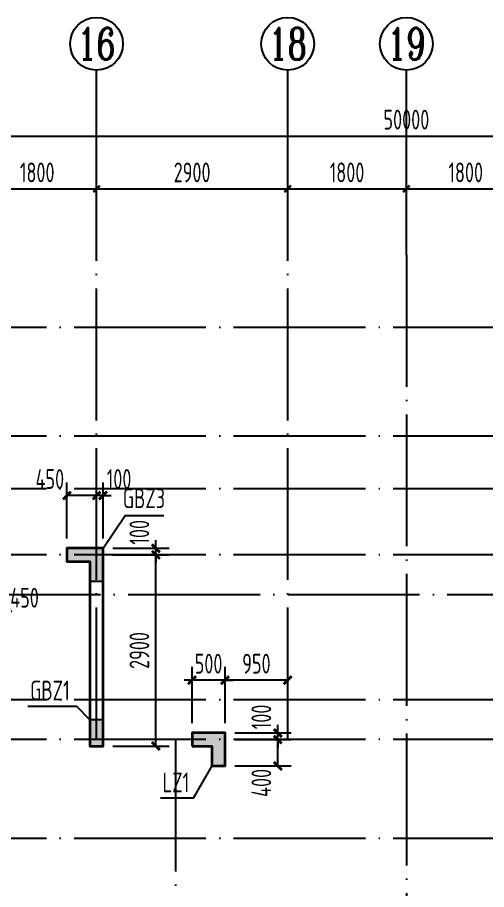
# Model space of a CAD drawing. Extents: x -1712635 to -854203, y -534641 to -21985.
# Drawn here: x -1342789 to -1335674, y -357859 to -344634 of the extents above; entities that cross this region are included whole.
import ezdxf
from ezdxf.enums import TextEntityAlignment as Align

# ---------------------------------------------------------------- set-up
doc = ezdxf.new("R2010")
doc.units = 0
doc.header["$LTSCALE"] = 1000
doc.linetypes.add('DOTE', pattern=[2.42, 2, -0.2, 0.02, -0.2])
doc.layers.get('0').update_dxf_attribs({"linetype": 'CONTINUOUS'})
doc.layers.get('Defpoints').update_dxf_attribs({"linetype": 'CONTINUOUS'})
for name, color, linetype in [('A-AXIS', 1, 'CONTINUOUS'), ('A-DOTE', 10, 'DOTE'), ('AXIS_NUM', 7, 'CONTINUOUS'), ('S-Q墙实线', 6, 'CONTINUOUS'), ('S-Q墙标注', 3, 'CONTINUOUS'), ('S-X详图填充', 252, 'CONTINUOUS'), ('S-X详图实线', 4, 'CONTINUOUS'), ('S-Y一般标注', 3, 'CONTINUOUS'), ('S-Z柱实线', 6, 'CONTINUOUS'), ('S-Z柱编号', 6, 'CONTINUOUS')]:
    doc.layers.add(name, color=color, linetype=linetype)
doc.styles.add('TSSD_Axis', font='complex.shx', dxfattribs={"width": 0.7, "bigfont": 'hztxt.shx'})
doc.styles.add('TSSD_DIMENSION', font='Tssdeng.shx', dxfattribs={"width": 0.7, "bigfont": 'tssdchn.shx'})
doc.styles.add('TSSD_REIN', font='tssdeng.shx', dxfattribs={"width": 0.7, "height": 300, "bigfont": 'tssdchn.shx'})
doc.styles.add('结构文字', font='zstxt.shx', dxfattribs={"width": 0.7, "bigfont": 'zshz.shx'})
doc.dimstyles.new('STRUCK', dxfattribs={"dimtxt": 400, "dimasz": 121, "dimexe": 200, "dimexo": 150, "dimgap": 115, "dimtad": 1, "dimdec": 0, "dimdsep": 46, "dimtxsty": '结构文字', "dimblk": 'ARCHTICK', "dimcen": 400, "dimclrd": 3, "dimclre": 3, "dimclrt": 7, "dimadec": 0, "dimazin": 0, "dimtfac": 1, "dimtdec": 0, "dimtix": 1, "dimtmove": 2, "dimatfit": 3, "dimldrblk": '_DIMX', "dimfxl": 0, "dimtolj": 1, "dimtzin": 0, "dimarcsym": 0})
doc.dimstyles.new('TSSD_100_100', dxfattribs={"dimtxt": 300, "dimasz": 100, "dimexe": 100, "dimexo": 250, "dimgap": 100, "dimtad": 1, "dimdec": 0, "dimzin": 0, "dimdsep": 46, "dimtxsty": 'TSSD_DIMENSION', "dimblk": 'ARCHTICK', "dimcen": 0, "dimdle": 100, "dimclrt": 7, "dimadec": 0, "dimazin": 0, "dimtfac": 1, "dimtdec": 0, "dimtix": 1, "dimtmove": 2, "dimatfit": 3, "dimldrblk": 'ARCHTICK', "dimfxl": 0, "dimtolj": 1, "dimtzin": 0, "dimarcsym": 0})

# ---------------------------------------------------------------- blocks, each defined once
blk = doc.blocks.new('ts_axno')
at = {"color": 0, "linetype": 'ByBlock', "lineweight": -2}
blk.add_circle((0, 0), 0.5, dxfattribs=at)
at = {"color": 0, "linetype": 'ByBlock', "lineweight": -2, "style": 'TSSD_Axis', "width": 0.7}
blk.add_attdef('A', text='', height=0.6, dxfattribs=at).set_placement((0, 0), align=Align.MIDDLE_CENTER)
blk = doc.blocks.new('_ArchTick')
at = {"color": 0, "const_width": 0.35}
blk.add_lwpolyline([(-0.5, -0.5), (0.5, 0.5)], dxfattribs=at)
blk = doc.blocks.new('*D125')
at = {"layer": 'Defpoints', "color": 0}
for p in [(24900, 19250), (23100, 18250), (24900, 18250)]:
    blk.add_point(p, dxfattribs=at)
at = {"layer": 'S-Y一般标注', "color": 0, "lineweight": -2}
for p, q in [((23100, 18500), (23100, 19350)), ((24900, 18500), (24900, 19350)), ((23000, 19250), (25000, 19250))]:
    blk.add_line(p, q, dxfattribs=at)
at = {"layer": 'S-Y一般标注', "color": 0, "lineweight": -2, "xscale": 100, "yscale": 100, "zscale": 100, "rotation": 180}
blk.add_blockref('_ArchTick', (23100, 19250), dxfattribs=at)
at = {"layer": 'S-Y一般标注', "color": 0, "lineweight": -2, "xscale": 100, "yscale": 100, "zscale": 100}
blk.add_blockref('_ArchTick', (24900, 19250), dxfattribs=at)
at = {"layer": 'S-Y一般标注', "color": 7, "insert": (24000, 19500), "char_height": 300, "attachment_point": 5, "style": 'TSSD_DIMENSION'}
blk.add_mtext('\\A1;1800', dxfattribs=at)
blk = doc.blocks.new('*D126')
at = {"layer": 'Defpoints', "color": 0}
for p in [(27800, 19250), (24900, 18250), (27800, 18250)]:
    blk.add_point(p, dxfattribs=at)
at = {"layer": 'S-Y一般标注', "color": 0, "lineweight": -2}
for p, q in [((24900, 18500), (24900, 19350)), ((27800, 18500), (27800, 19350)), ((24800, 19250), (27900, 19250))]:
    blk.add_line(p, q, dxfattribs=at)
at = {"layer": 'S-Y一般标注', "color": 0, "lineweight": -2, "xscale": 100, "yscale": 100, "zscale": 100, "rotation": 180}
blk.add_blockref('_ArchTick', (24900, 19250), dxfattribs=at)
at = {"layer": 'S-Y一般标注', "color": 0, "lineweight": -2, "xscale": 100, "yscale": 100, "zscale": 100}
blk.add_blockref('_ArchTick', (27800, 19250), dxfattribs=at)
at = {"layer": 'S-Y一般标注', "color": 7, "insert": (26350, 19500), "char_height": 300, "attachment_point": 5, "style": 'TSSD_DIMENSION'}
blk.add_mtext('\\A1;2900', dxfattribs=at)
blk = doc.blocks.new('*D127')
at = {"layer": 'Defpoints', "color": 0}
for p in [(29600, 19250), (27800, 18250), (29600, 18250)]:
    blk.add_point(p, dxfattribs=at)
at = {"layer": 'S-Y一般标注', "color": 0, "lineweight": -2}
for p, q in [((27800, 18500), (27800, 19350)), ((29600, 18500), (29600, 19350)), ((27700, 19250), (29700, 19250))]:
    blk.add_line(p, q, dxfattribs=at)
at = {"layer": 'S-Y一般标注', "color": 0, "lineweight": -2, "xscale": 100, "yscale": 100, "zscale": 100, "rotation": 180}
blk.add_blockref('_ArchTick', (27800, 19250), dxfattribs=at)
at = {"layer": 'S-Y一般标注', "color": 0, "lineweight": -2, "xscale": 100, "yscale": 100, "zscale": 100}
blk.add_blockref('_ArchTick', (29600, 19250), dxfattribs=at)
at = {"layer": 'S-Y一般标注', "color": 7, "insert": (28700, 19500), "char_height": 300, "attachment_point": 5, "style": 'TSSD_DIMENSION'}
blk.add_mtext('\\A1;1800', dxfattribs=at)
blk = doc.blocks.new('*D128')
at = {"layer": 'Defpoints', "color": 0}
for p in [(31400, 19250), (29600, 18250), (31400, 18250)]:
    blk.add_point(p, dxfattribs=at)
at = {"layer": 'S-Y一般标注', "color": 0, "lineweight": -2}
for p, q in [((29600, 18500), (29600, 19350)), ((31400, 18500), (31400, 19350)), ((29500, 19250), (31500, 19250))]:
    blk.add_line(p, q, dxfattribs=at)
at = {"layer": 'S-Y一般标注', "color": 0, "lineweight": -2, "xscale": 100, "yscale": 100, "zscale": 100, "rotation": 180}
blk.add_blockref('_ArchTick', (29600, 19250), dxfattribs=at)
at = {"layer": 'S-Y一般标注', "color": 0, "lineweight": -2, "xscale": 100, "yscale": 100, "zscale": 100}
blk.add_blockref('_ArchTick', (31400, 19250), dxfattribs=at)
at = {"layer": 'S-Y一般标注', "color": 7, "insert": (30500, 19500), "char_height": 300, "attachment_point": 5, "style": 'TSSD_DIMENSION'}
blk.add_mtext('\\A1;1800', dxfattribs=at)
blk = doc.blocks.new('*D139')
at = {"layer": 'Defpoints', "color": 0}
for p in [(54600, 20050), (4600, 18250), (54600, 18250)]:
    blk.add_point(p, dxfattribs=at)
at = {"layer": 'S-Y一般标注', "color": 0, "lineweight": -2}
for p, q in [((4600, 18500), (4600, 20150)), ((54600, 18500), (54600, 20150)), ((4500, 20050), (54700, 20050))]:
    blk.add_line(p, q, dxfattribs=at)
at = {"layer": 'S-Y一般标注', "color": 0, "lineweight": -2, "xscale": 100, "yscale": 100, "zscale": 100, "rotation": 180}
blk.add_blockref('_ArchTick', (4600, 20050), dxfattribs=at)
at = {"layer": 'S-Y一般标注', "color": 0, "lineweight": -2, "xscale": 100, "yscale": 100, "zscale": 100}
blk.add_blockref('_ArchTick', (54600, 20050), dxfattribs=at)
at = {"layer": 'S-Y一般标注', "color": 7, "insert": (29600, 20300), "char_height": 300, "attachment_point": 5, "style": 'TSSD_DIMENSION'}
blk.add_mtext('\\A1;50000', dxfattribs=at)
blk = doc.blocks.new('*D2282')
at = {"layer": 'Defpoints', "color": 0}
for p in [(-1341490, -352784), (-1340690, -352784), (-1341490, -355684)]:
    blk.add_point(p, dxfattribs=at)
at = {"layer": 'S-Q墙标注', "color": 3, "lineweight": -2}
for p, q in [((-1341340, -352784), (-1340490, -352784)), ((-1340690, -355684), (-1340690, -352784)), ((-1341340, -355684), (-1340490, -355684))]:
    blk.add_line(p, q, dxfattribs=at)
at = {"layer": 'S-Q墙标注', "color": 3, "lineweight": -2, "xscale": 121, "yscale": 121, "zscale": 121}
for p, rotation in [((-1340690, -352784), 90), ((-1340690, -355684), 270)]:
    blk.add_blockref('_ArchTick', p, dxfattribs=dict(at, rotation=rotation))
at = {"layer": 'S-Q墙标注', "color": 7, "insert": (-1340940, -354234), "char_height": 300, "attachment_point": 5, "rotation": 90, "style": 'TSSD_REIN'}
blk.add_mtext('\\A1;2900', dxfattribs=at)
blk = doc.blocks.new('_DIMX')
blk.add_line((-150, 0), (150, 0))
at = {"const_width": 50}
blk.add_lwpolyline([(-70, -70), (70, 70)], dxfattribs=at)
blk = doc.blocks.new('*D2283')
at = {"layer": 'Defpoints', "color": 0}
for p in [(-1341490, -352684), (-1340690, -352684), (-1341490, -352784)]:
    blk.add_point(p, dxfattribs=at)
at = {"layer": 'S-Q墙标注', "color": 3, "lineweight": -2}
for p, q in [((-1340690, -352684), (-1340690, -352563)), ((-1341340, -352684), (-1340490, -352684)), ((-1340690, -352784), (-1340690, -352684)), ((-1341340, -352784), (-1340490, -352784)), ((-1340690, -352784), (-1340690, -352905))]:
    blk.add_line(p, q, dxfattribs=at)
at = {"layer": 'S-Q墙标注', "color": 3, "lineweight": -2, "xscale": 121, "yscale": 121, "zscale": 121}
for p, rotation in [((-1340690, -352684), 270), ((-1340690, -352784), 90)]:
    blk.add_blockref('_ArchTick', p, dxfattribs=dict(at, rotation=rotation))
at = {"layer": 'S-Q墙标注', "color": 7, "insert": (-1340940, -352442), "char_height": 300, "attachment_point": 5, "rotation": 90, "style": 'TSSD_REIN'}
blk.add_mtext('\\A1;100', dxfattribs=at)
blk = doc.blocks.new('*D2284')
at = {"layer": 'Defpoints', "color": 0}
for p in [(-1341590, -351884), (-1341590, -352684), (-1341490, -352684)]:
    blk.add_point(p, dxfattribs=at)
at = {"layer": 'S-Q墙标注', "color": 3, "lineweight": -2}
for p, q in [((-1341590, -352534), (-1341590, -351684)), ((-1341490, -352534), (-1341490, -351684)), ((-1341590, -351884), (-1341711, -351884)), ((-1341490, -351884), (-1341590, -351884)), ((-1341490, -351884), (-1341369, -351884))]:
    blk.add_line(p, q, dxfattribs=at)
at = {"layer": 'S-Q墙标注', "color": 3, "lineweight": -2, "xscale": 121, "yscale": 121, "zscale": 121}
blk.add_blockref('_ArchTick', (-1341590, -351884), dxfattribs=at)
at = {"layer": 'S-Q墙标注', "color": 3, "lineweight": -2, "xscale": 121, "yscale": 121, "zscale": 121, "rotation": 180}
blk.add_blockref('_ArchTick', (-1341490, -351884), dxfattribs=at)
at = {"layer": 'S-Q墙标注', "color": 7, "insert": (-1341248, -351634), "char_height": 300, "attachment_point": 5, "style": 'TSSD_REIN'}
blk.add_mtext('\\A1;100', dxfattribs=at)
blk = doc.blocks.new('*D2285')
at = {"layer": 'Defpoints', "color": 0}
for p in [(-1342040, -351884), (-1342040, -352684), (-1341590, -352684)]:
    blk.add_point(p, dxfattribs=at)
at = {"layer": 'S-Q墙标注', "color": 3, "lineweight": -2}
for p, q in [((-1342040, -352534), (-1342040, -351684)), ((-1341590, -352534), (-1341590, -351684)), ((-1341590, -351884), (-1342040, -351884))]:
    blk.add_line(p, q, dxfattribs=at)
at = {"layer": 'S-Q墙标注', "color": 3, "lineweight": -2, "xscale": 121, "yscale": 121, "zscale": 121, "rotation": 180}
blk.add_blockref('_ArchTick', (-1342040, -351884), dxfattribs=at)
at = {"layer": 'S-Q墙标注', "color": 3, "lineweight": -2, "xscale": 121, "yscale": 121, "zscale": 121}
blk.add_blockref('_ArchTick', (-1341590, -351884), dxfattribs=at)
at = {"layer": 'S-Q墙标注', "color": 7, "insert": (-1342298, -351634), "char_height": 300, "attachment_point": 5, "style": 'TSSD_REIN'}
blk.add_mtext('\\A1;450', dxfattribs=at)
blk = doc.blocks.new('*D2286')
at = {"layer": 'Defpoints', "color": 0}
for p in [(-1343390, -352884), (-1342940, -352884), (-1343390, -353684)]:
    blk.add_point(p, dxfattribs=at)
at = {"layer": 'S-Q墙标注', "color": 3, "lineweight": -2}
for p, q in [((-1343390, -353034), (-1343390, -353884)), ((-1342940, -353034), (-1342940, -353884)), ((-1342940, -353684), (-1343390, -353684))]:
    blk.add_line(p, q, dxfattribs=at)
at = {"layer": 'S-Q墙标注', "color": 3, "lineweight": -2, "xscale": 121, "yscale": 121, "zscale": 121, "rotation": 180}
blk.add_blockref('_ArchTick', (-1343390, -353684), dxfattribs=at)
at = {"layer": 'S-Q墙标注', "color": 3, "lineweight": -2, "xscale": 121, "yscale": 121, "zscale": 121}
blk.add_blockref('_ArchTick', (-1342940, -353684), dxfattribs=at)
at = {"layer": 'S-Q墙标注', "color": 7, "insert": (-1342682, -353434), "char_height": 300, "attachment_point": 5, "style": 'TSSD_REIN'}
blk.add_mtext('\\A1;450', dxfattribs=at)
blk = doc.blocks.new('*D2351')
at = {"layer": 'Defpoints', "color": 0}
for p in [(-1340140, -354684), (-1340140, -355484), (-1339640, -355484)]:
    blk.add_point(p, dxfattribs=at)
at = {"layer": 'S-Q墙标注', "color": 3, "lineweight": -2}
for p, q in [((-1340140, -355334), (-1340140, -354484)), ((-1339640, -355334), (-1339640, -354484)), ((-1340140, -354684), (-1340261, -354684)), ((-1339640, -354684), (-1340140, -354684)), ((-1339640, -354684), (-1339519, -354684))]:
    blk.add_line(p, q, dxfattribs=at)
at = {"layer": 'S-Q墙标注', "color": 3, "lineweight": -2, "xscale": 121, "yscale": 121, "zscale": 121}
blk.add_blockref('_ArchTick', (-1340140, -354684), dxfattribs=at)
at = {"layer": 'S-Q墙标注', "color": 3, "lineweight": -2, "xscale": 121, "yscale": 121, "zscale": 121, "rotation": 180}
blk.add_blockref('_ArchTick', (-1339640, -354684), dxfattribs=at)
at = {"layer": 'S-Q墙标注', "color": 7, "insert": (-1339890, -354434), "char_height": 300, "attachment_point": 5, "style": 'TSSD_REIN'}
blk.add_mtext('\\A1;500', dxfattribs=at)
blk = doc.blocks.new('*D2352')
at = {"layer": 'Defpoints', "color": 0}
for p in [(-1339640, -355484), (-1338840, -355484), (-1339640, -355584)]:
    blk.add_point(p, dxfattribs=at)
at = {"layer": 'S-Q墙标注', "color": 3, "lineweight": -2}
for p, q in [((-1338840, -355484), (-1338840, -355363)), ((-1339490, -355484), (-1338640, -355484)), ((-1338840, -355584), (-1338840, -355484)), ((-1339490, -355584), (-1338640, -355584)), ((-1338840, -355584), (-1338840, -355705))]:
    blk.add_line(p, q, dxfattribs=at)
at = {"layer": 'S-Q墙标注', "color": 3, "lineweight": -2, "xscale": 121, "yscale": 121, "zscale": 121}
for p, rotation in [((-1338840, -355484), 270), ((-1338840, -355584), 90)]:
    blk.add_blockref('_ArchTick', p, dxfattribs=dict(at, rotation=rotation))
at = {"layer": 'S-Q墙标注', "color": 7, "insert": (-1339090, -355242), "char_height": 300, "attachment_point": 5, "rotation": 90, "style": 'TSSD_REIN'}
blk.add_mtext('\\A1;100', dxfattribs=at)
blk = doc.blocks.new('*D2353')
at = {"layer": 'Defpoints', "color": 0}
for p in [(-1339640, -355584), (-1338840, -355584), (-1339640, -355984)]:
    blk.add_point(p, dxfattribs=at)
at = {"layer": 'S-Q墙标注', "color": 3, "lineweight": -2}
for p, q in [((-1339490, -355584), (-1338640, -355584)), ((-1338840, -355984), (-1338840, -355584)), ((-1339490, -355984), (-1338640, -355984))]:
    blk.add_line(p, q, dxfattribs=at)
at = {"layer": 'S-Q墙标注', "color": 3, "lineweight": -2, "xscale": 121, "yscale": 121, "zscale": 121}
for p, rotation in [((-1338840, -355584), 90), ((-1338840, -355984), 270)]:
    blk.add_blockref('_ArchTick', p, dxfattribs=dict(at, rotation=rotation))
at = {"layer": 'S-Q墙标注', "color": 7, "insert": (-1339090, -356242), "char_height": 300, "attachment_point": 5, "rotation": 90, "style": 'TSSD_REIN'}
blk.add_mtext('\\A1;400', dxfattribs=at)
blk = doc.blocks.new('*D2354')
at = {"layer": 'Defpoints', "color": 0}
for p in [(-1339640, -354684), (-1339640, -355484), (-1338690, -355484)]:
    blk.add_point(p, dxfattribs=at)
at = {"layer": 'S-Q墙标注', "color": 3, "lineweight": -2}
for p, q in [((-1339640, -355334), (-1339640, -354484)), ((-1338690, -355334), (-1338690, -354484)), ((-1338690, -354684), (-1339640, -354684))]:
    blk.add_line(p, q, dxfattribs=at)
at = {"layer": 'S-Q墙标注', "color": 3, "lineweight": -2, "xscale": 121, "yscale": 121, "zscale": 121, "rotation": 180}
blk.add_blockref('_ArchTick', (-1339640, -354684), dxfattribs=at)
at = {"layer": 'S-Q墙标注', "color": 3, "lineweight": -2, "xscale": 121, "yscale": 121, "zscale": 121}
blk.add_blockref('_ArchTick', (-1338690, -354684), dxfattribs=at)
at = {"layer": 'S-Q墙标注', "color": 7, "insert": (-1339165, -354434), "char_height": 300, "attachment_point": 5, "style": 'TSSD_REIN'}
blk.add_mtext('\\A1;950', dxfattribs=at)
blk = doc.blocks.new('20210726.16395156')
at = {"layer": 'A-AXIS'}
for p, q in [((24900, 18249.9), (24900, 21049.9)), ((27800, 18249.9), (27800, 21049.9)), ((29600, 18249.9), (29600, 21049.9))]:
    blk.add_line(p, q, dxfattribs=at)
at = {"layer": 'A-DOTE'}
for p, q in [((24900, 10900), (24900, 18249.9)), ((27800, 10900), (27800, 18249.9)), ((29600, 18249.9), (29600, 3600)), ((55600, 17150), (3600, 17150)), ((55600, 15500), (3600, 15500)), ((55600, 14700), (3600, 14700)), ((55600, 13700), (3600, 13700)), ((3600, 13100.3), (55600, 13100.3)), ((55600, 11500), (3600, 11500)), ((55600, 10900), (3600, 10900)), ((26100, 10900), (26100, 3600)), ((55600, 9400), (3600, 9400))]:
    blk.add_line(p, q, dxfattribs=at)
at = {"layer": 'A-AXIS'}
ref = blk.add_blockref('ts_axno', (24900, 21449.9), dxfattribs=dict(at, xscale=800, yscale=800, zscale=800))
ref.add_attrib('10', '16', dxfattribs={"layer": 'AXIS_NUM', "height": 480, "style": 'TSSD_Axis', "width": 0.7}).set_placement((24900, 21449.9), align=Align.MIDDLE_CENTER)
ref = blk.add_blockref('ts_axno', (27800, 21449.9), dxfattribs=dict(at, xscale=800, yscale=800, zscale=800))
ref.add_attrib('11', '18', dxfattribs={"layer": 'AXIS_NUM', "height": 480, "style": 'TSSD_Axis', "width": 0.7}).set_placement((27800, 21449.9), align=Align.MIDDLE_CENTER)
ref = blk.add_blockref('ts_axno', (29600, 21449.9), dxfattribs=dict(at, xscale=800, yscale=800, zscale=800))
ref.add_attrib('12', '19', dxfattribs={"layer": 'AXIS_NUM', "height": 480, "style": 'TSSD_Axis', "width": 0.7}).set_placement((29600, 21449.9), align=Align.MIDDLE_CENTER)
at = {"layer": 'S-Y一般标注'}
for base, p1, p2, picture, middle in [((54600, 20049.9), (4600, 18249.9), (54600, 18249.9), '*D139', (29600, 20299.9)), ((24900, 19249.9), (23100, 18249.9), (24900, 18249.9), '*D125', (24000, 19499.9)), ((27800, 19249.9), (24900, 18249.9), (27800, 18249.9), '*D126', (26350, 19499.9)), ((29600, 19249.9), (27800, 18249.9), (29600, 18249.9), '*D127', (28700, 19499.9)), ((31400, 19249.9), (29600, 18249.9), (31400, 18249.9), '*D128', (30500, 19499.9))]:
    dim = blk.add_linear_dim(base=base, p1=p1, p2=p2, dimstyle='TSSD_100_100', dxfattribs=at)
    dim.commit()
    dim.dimension.update_dxf_attribs({"geometry": picture, "text_midpoint": middle})

msp = doc.modelspace()

# ---------------------------------------------------------------- hatches: boundary and pattern name
at = {"layer": 'S-X详图填充'}
h = msp.add_hatch(color=256, dxfattribs=at)
h.dxf.hatch_style = 1
h.paths.add_polyline_path([(-1341690.1, -353183.69), (-1341490.1, -353183.69), (-1341490.1, -352683.69), (-1342040.1, -352683.69), (-1342040.1, -352883.69), (-1341690.1, -352883.69)])
h = msp.add_hatch(color=256, dxfattribs=at)
h.dxf.hatch_style = 1
h.paths.add_polyline_path([(-1341490.1, -355283.69), (-1341690.1, -355283.69), (-1341690.1, -355683.69), (-1341490.1, -355683.69)])
msp.add_hatch(color=256, dxfattribs=at).paths.add_polyline_path([(-1340140.08, -355683.69), (-1339840.08, -355683.69), (-1339840.08, -355983.69), (-1339640.08, -355983.69), (-1339640.08, -355483.69), (-1340140.08, -355483.69)], flags=0)

# ---------------------------------------------------------------- linework, layer by layer
at = {"layer": 'S-Q墙实线', "lineweight": 35}
msp.add_lwpolyline([(-1341490.1, -352683.69), (-1342040.1, -352683.69), (-1342040.1, -352883.69), (-1341690.1, -352883.69), (-1341690.1, -355683.69), (-1341490.1, -355683.69)], close=True, dxfattribs=at)
at = {"layer": 'S-X详图实线'}
for points in [[(-1341690.1, -353183.69), (-1341490.1, -353183.69), (-1341490.1, -352683.69), (-1342040.1, -352683.69), (-1342040.1, -352883.69), (-1341690.1, -352883.69), (-1341690.1, -353183.69)], [(-1341490.1, -355283.69), (-1341690.1, -355283.69), (-1341690.1, -355683.69), (-1341490.1, -355683.69), (-1341490.1, -355283.69)], [(-1340140.08, -355683.69), (-1339840.08, -355683.69), (-1339840.08, -355983.69), (-1339640.08, -355983.69), (-1339640.08, -355483.69), (-1340140.08, -355483.69), (-1340140.08, -355683.69)]]:
    msp.add_lwpolyline(points, close=True, dxfattribs=at)
at = {"layer": 'S-Z柱实线', "lineweight": 35}
msp.add_lwpolyline([(-1340140.08, -355683.69), (-1339840.08, -355683.69), (-1339840.08, -355983.69), (-1339640.08, -355983.69), (-1339640.08, -355483.69), (-1340140.08, -355483.69)], close=True, dxfattribs=at)
at = {"layer": 'S-Z柱编号', "color": 7}
for points in [[(-1341490.1, -352683.69), (-1341157.66, -352187.06), (-1340567.82, -352187.06)], [(-1341690.1, -355283.69), (-1341890.1, -355083.69), (-1342630.43, -355083.69)], [(-1339840.23, -355983.82), (-1340125.44, -356472.49), (-1340620.9, -356472.49)]]:
    msp.add_lwpolyline(points, dxfattribs=at)

# ---------------------------------------------------------------- block references
at = {"layer": 'A-DOTE'}
msp.add_blockref('20210726.16395156', (-1366490.09, -366483.74), dxfattribs=at)

# ---------------------------------------------------------------- texts
at = {"layer": 'S-Z柱编号', "color": 7, "style": 'TSSD_REIN', "width": 0.7}
for s, p in [('GBZ3', (-1341190.1, -352165.51)), ('GBZ1', (-1342595.87, -355080.97)), ('LZ1', (-1340586.33, -356475))]:
    msp.add_text(s, height=300, dxfattribs=at).set_placement(p, align=Align.BOTTOM_LEFT)

# ---------------------------------------------------------------- dimensions: what is measured, and where the dimension line sits
at = {"layer": 'S-Q墙标注'}
for base, p1, p2, angle, picture, middle in [((-1342040.1, -351883.69), (-1341590.09, -352683.69), (-1342040.1, -352683.69), 180, '*D2285', (-1342298.17, -351633.69)), ((-1341590.09, -351883.69), (-1341490.1, -352683.69), (-1341590.09, -352683.69), 180, '*D2284', (-1341248.17, -351633.69)), ((-1340690.1, -352683.69), (-1341490.1, -352783.69), (-1341490.1, -352683.69), 90, '*D2283', (-1340940.1, -352441.77)), ((-1343390.09, -353683.69), (-1342940.18, -352883.69), (-1343390.09, -352883.69), 180, '*D2286', (-1342682.1, -353433.69)), ((-1338839.92, -355483.82), (-1339639.92, -355583.82), (-1339639.92, -355483.82), 90, '*D2352', (-1339089.92, -355241.9)), ((-1338839.92, -355583.82), (-1339639.92, -355983.82), (-1339639.92, -355583.82), 90, '*D2353', (-1339089.92, -356241.9))]:
    dim = msp.add_linear_dim(base=base, p1=p1, p2=p2, angle=angle, dimstyle='STRUCK', override={"dimtxt": 300, "dimgap": 100, "dimtxsty": 'TSSD_REIN'}, dxfattribs=at)
    dim.commit()
    dim.dimension.update_dxf_attribs({"geometry": picture, "text_midpoint": middle, "dimtype": 160})
for base, p1, p2, angle, picture, middle in [((-1340690.1, -352783.69), (-1341490.1, -355683.69), (-1341490.1, -352783.69), 90, '*D2282', (-1340940.1, -354233.69)), ((-1340140.08, -354683.82), (-1339640.08, -355483.69), (-1340140.08, -355483.82), 180, '*D2351', (-1339890.08, -354433.82)), ((-1339640.08, -354683.82), (-1338690.09, -355483.69), (-1339640.08, -355483.69), 180, '*D2354', (-1339165.08, -354433.82))]:
    dim = msp.add_linear_dim(base=base, p1=p1, p2=p2, angle=angle, dimstyle='STRUCK', override={"dimtxt": 300, "dimgap": 100, "dimtxsty": 'TSSD_REIN'}, dxfattribs=at)
    dim.commit()
    dim.dimension.update_dxf_attribs({"geometry": picture, "text_midpoint": middle})

doc.saveas('drawing.dxf')
